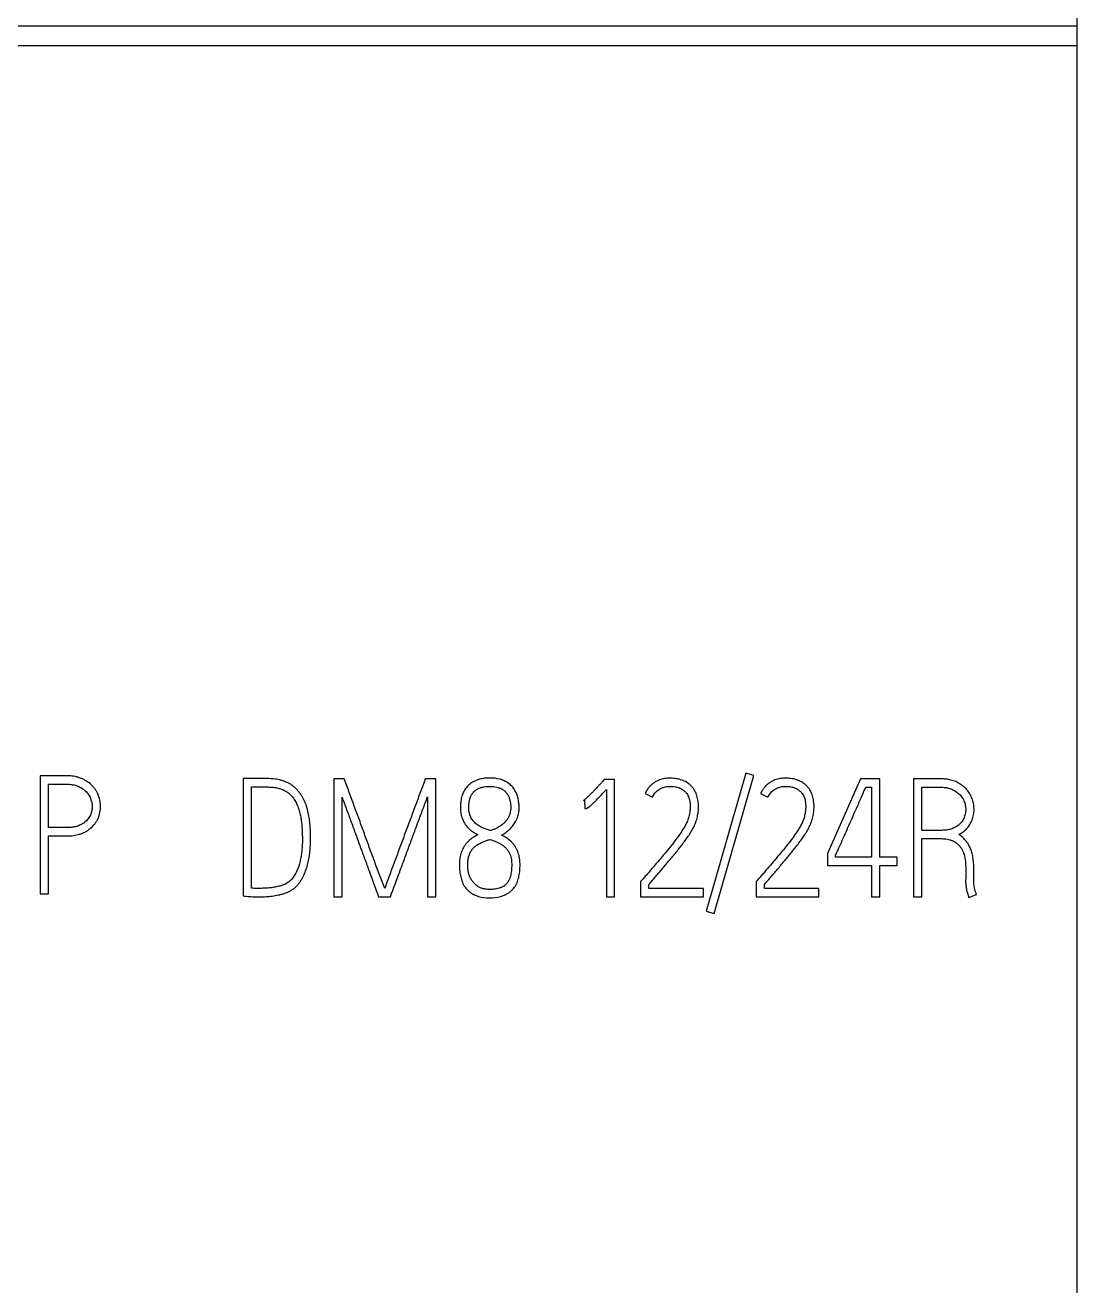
# Model space of a CAD drawing. Extents: x 0 to 420, y 0 to 297.
# Drawn here: x 128.46 to 146.31, y 190.74 to 212.14 of the extents above; entities that cross this region are included whole.
import ezdxf

# ---------------------------------------------------------------- set-up
doc = ezdxf.new("R2010")
doc.units = 0
doc.header["$LTSCALE"] = 23.1
doc.layers.add('10000_FRONT', color=7, linetype='CONTINUOUS')
doc.layers.add('10500_FRONT_LABELING', color=7, linetype='CONTINUOUS')

msp = doc.modelspace()

# ---------------------------------------------------------------- linework, layer by layer
at = {"layer": '10000_FRONT', "color": 7, "linetype": 'CONTINUOUS'}
for p, q in [((146.308, 234.648), (146.308, 144.648)), ((110.808, 212.128), (146.308, 212.128)), ((110.808, 211.795), (146.308, 211.795))]:
    msp.add_line(p, q, dxfattribs=at)
at = {"layer": '10500_FRONT_LABELING', "color": 7, "linetype": 'CONTINUOUS'}
for p, q in [((128.711, 199.398), (128.711, 197.398)), ((129.171, 199.398), (128.711, 199.398)), ((140.689, 199.445), (140.015, 197.101)), ((140.151, 197.062), (140.825, 199.406)), ((140.825, 199.406), (140.689, 199.445)), ((128.852, 198.521), (128.852, 199.256)), ((128.852, 199.256), (129.171, 199.256)), ((132.464, 199.356), (132.159, 199.354)), ((132.159, 199.354), (132.159, 197.362)), ((132.3, 197.492), (132.3, 199.212)), ((132.3, 199.212), (132.52, 199.212)), ((133.696, 199.348), (133.696, 197.348)), ((133.873, 199.348), (133.696, 199.348)), ((135.429, 199.348), (135.249, 199.348)), ((135.429, 197.348), (135.429, 199.348)), ((138.287, 199.337), (138.267, 199.315)), ((138.461, 199.337), (138.287, 199.337)), ((138.461, 197.345), (138.461, 199.337)), ((142.636, 199.348), (142.076, 198.083)), ((142.966, 199.348), (142.636, 199.348)), ((142.728, 199.209), (142.825, 199.209)), ((142.825, 199.209), (142.825, 198.016)), ((142.966, 198.016), (142.966, 199.348)), ((143.538, 199.348), (143.538, 197.348)), ((143.998, 199.348), (143.538, 199.348)), ((143.679, 198.474), (143.679, 199.206)), ((143.679, 199.206), (143.998, 199.206)), ((133.837, 197.348), (133.837, 199.037)), ((135.288, 199.043), (135.288, 197.348)), ((137.934, 198.979), (137.951, 198.985)), ((137.951, 198.985), (137.959, 198.843)), ((138.323, 199.165), (138.323, 197.345)), ((138.98, 199.101), (139.105, 199.037)), ((140.941, 199.101), (141.066, 199.037)), ((129.171, 198.521), (128.852, 198.521)), ((128.852, 197.398), (128.852, 198.38)), ((128.852, 198.38), (129.171, 198.38)), ((144.02, 198.474), (143.679, 198.474)), ((143.679, 197.348), (143.679, 198.333)), ((143.679, 198.333), (144.015, 198.333)), ((142.076, 198.083), (142.076, 197.878)), ((142.214, 198.016), (142.214, 198.053)), ((142.825, 198.016), (142.214, 198.016)), ((143.26, 198.016), (142.966, 198.016)), ((143.26, 197.878), (143.26, 198.016)), ((142.076, 197.878), (142.825, 197.878)), ((142.825, 197.878), (142.825, 197.348)), ((142.966, 197.348), (142.966, 197.878)), ((142.966, 197.878), (143.26, 197.878)), ((144.422, 197.833), (144.422, 197.659)), ((144.561, 197.75), (144.561, 197.806)), ((138.922, 197.623), (138.905, 197.603)), ((138.905, 197.603), (138.905, 197.348)), ((139.044, 197.487), (139.044, 197.553)), ((139.97, 197.487), (139.044, 197.487)), ((139.97, 197.348), (139.97, 197.487)), ((140.883, 197.623), (140.866, 197.603)), ((140.866, 197.603), (140.866, 197.348)), ((141.005, 197.487), (141.005, 197.553)), ((141.931, 197.487), (141.005, 197.487)), ((141.931, 197.348), (141.931, 197.487)), ((144.422, 197.659), (144.42, 197.634)), ((128.711, 197.398), (128.852, 197.398)), ((133.696, 197.348), (133.837, 197.348)), ((134.456, 197.348), (134.658, 197.348)), ((135.288, 197.348), (135.429, 197.348)), ((138.323, 197.345), (138.461, 197.345)), ((138.905, 197.348), (139.97, 197.348)), ((140.866, 197.348), (141.931, 197.348)), ((142.825, 197.348), (142.966, 197.348)), ((143.538, 197.348), (143.679, 197.348)), ((144.475, 197.334), (144.606, 197.384)), ((140.015, 197.101), (140.151, 197.062))]:
    msp.add_line(p, q, dxfattribs=at)
for points, knots in [([(129.171, 198.38), (129.207, 198.38), (129.242, 198.382), (129.312, 198.391), (129.347, 198.398), (129.398, 198.414), (129.415, 198.42), (129.448, 198.434), (129.464, 198.441), (129.495, 198.458), (129.51, 198.467), (129.539, 198.487), (129.553, 198.498), (129.594, 198.532), (129.619, 198.558), (129.651, 198.6), (129.661, 198.614), (129.68, 198.645), (129.688, 198.661), (129.71, 198.71), (129.72, 198.743), (129.734, 198.814), (129.737, 198.849), (129.737, 198.902), (129.735, 198.92), (129.731, 198.955), (129.728, 198.973), (129.716, 199.025), (129.705, 199.058), (129.687, 199.099), (129.683, 199.107), (129.675, 199.123), (129.671, 199.131), (129.657, 199.154), (129.647, 199.168), (129.626, 199.197), (129.615, 199.21), (129.591, 199.237), (129.578, 199.249), (129.538, 199.284), (129.509, 199.304), (129.463, 199.331), (129.447, 199.339), (129.414, 199.353), (129.398, 199.36), (129.364, 199.372), (129.347, 199.376), (129.313, 199.385), (129.295, 199.388), (129.242, 199.396), (129.207, 199.398), (129.171, 199.398)], [0, 0, 0, 0, 0.0625, 0.0625, 0.125, 0.125, 0.15625, 0.15625, 0.1875, 0.1875, 0.21875, 0.21875, 0.25, 0.25, 0.3125, 0.3125, 0.34375, 0.34375, 0.375, 0.375, 0.4375, 0.4375, 0.5, 0.5, 0.53125, 0.53125, 0.5625, 0.5625, 0.625, 0.625, 0.640625, 0.640625, 0.65625, 0.65625, 0.6875, 0.6875, 0.71875, 0.71875, 0.75, 0.75, 0.8125, 0.8125, 0.84375, 0.84375, 0.875, 0.875, 0.90625, 0.90625, 0.9375, 0.9375, 1, 1, 1, 1]), ([(129.171, 199.256), (129.197, 199.256), (129.224, 199.255), (129.275, 199.248), (129.301, 199.242), (129.351, 199.226), (129.375, 199.215), (129.409, 199.197), (129.421, 199.19), (129.442, 199.175), (129.453, 199.167), (129.483, 199.142), (129.502, 199.124), (129.526, 199.093), (129.533, 199.082), (129.547, 199.06), (129.554, 199.048), (129.571, 199.013), (129.579, 198.988), (129.588, 198.95), (129.591, 198.937), (129.594, 198.911), (129.595, 198.898), (129.596, 198.872), (129.595, 198.859), (129.593, 198.833), (129.591, 198.819), (129.583, 198.781), (129.575, 198.756), (129.559, 198.72), (129.553, 198.708), (129.539, 198.686), (129.532, 198.675), (129.515, 198.655), (129.506, 198.645), (129.488, 198.627), (129.478, 198.618), (129.446, 198.594), (129.424, 198.581), (129.389, 198.563), (129.376, 198.558), (129.352, 198.548), (129.34, 198.544), (129.315, 198.537), (129.302, 198.534), (129.276, 198.529), (129.263, 198.527), (129.224, 198.523), (129.197, 198.521), (129.171, 198.521)], [0, 0, 0, 0, 0.0625, 0.0625, 0.125, 0.125, 0.1875, 0.1875, 0.21875, 0.21875, 0.25, 0.25, 0.3125, 0.3125, 0.34375, 0.34375, 0.375, 0.375, 0.4375, 0.4375, 0.46875, 0.46875, 0.5, 0.5, 0.53125, 0.53125, 0.5625, 0.5625, 0.625, 0.625, 0.65625, 0.65625, 0.6875, 0.6875, 0.71875, 0.71875, 0.75, 0.75, 0.8125, 0.8125, 0.84375, 0.84375, 0.875, 0.875, 0.90625, 0.90625, 0.9375, 0.9375, 1, 1, 1, 1]), ([(132.159, 197.362), (132.176, 197.36), (132.194, 197.358), (132.228, 197.355), (132.246, 197.353), (132.28, 197.35), (132.297, 197.349), (132.332, 197.347), (132.349, 197.346), (132.401, 197.345), (132.436, 197.345), (132.487, 197.346), (132.504, 197.347), (132.539, 197.349), (132.556, 197.35), (132.607, 197.354), (132.642, 197.358), (132.71, 197.368), (132.744, 197.375), (132.795, 197.386), (132.812, 197.39), (132.846, 197.4), (132.863, 197.405), (132.896, 197.418), (132.912, 197.424), (132.944, 197.439), (132.959, 197.447), (132.99, 197.465), (133.005, 197.475), (133.032, 197.497), (133.045, 197.508), (133.07, 197.533), (133.081, 197.546), (133.103, 197.573), (133.114, 197.587), (133.134, 197.616), (133.143, 197.631), (133.16, 197.661), (133.169, 197.676), (133.192, 197.723), (133.206, 197.755), (133.229, 197.821), (133.24, 197.854), (133.258, 197.922), (133.266, 197.956), (133.279, 198.024), (133.284, 198.058), (133.292, 198.127), (133.295, 198.161), (133.3, 198.23), (133.301, 198.265), (133.302, 198.335), (133.301, 198.37), (133.3, 198.44), (133.299, 198.475), (133.295, 198.544), (133.292, 198.579), (133.284, 198.648), (133.28, 198.682), (133.27, 198.734), (133.267, 198.751), (133.259, 198.785), (133.255, 198.802), (133.247, 198.836), (133.242, 198.853), (133.232, 198.886), (133.226, 198.903), (133.214, 198.936), (133.207, 198.952), (133.193, 198.984), (133.186, 199), (133.169, 199.031), (133.161, 199.046), (133.142, 199.076), (133.132, 199.091), (133.111, 199.119), (133.1, 199.132), (133.077, 199.159), (133.065, 199.171), (133.04, 199.196), (133.027, 199.207), (133.007, 199.224), (133, 199.229), (132.986, 199.24), (132.978, 199.245), (132.941, 199.269), (132.91, 199.285), (132.861, 199.304), (132.845, 199.31), (132.811, 199.321), (132.794, 199.326), (132.76, 199.334), (132.743, 199.337), (132.708, 199.343), (132.691, 199.345), (132.639, 199.35), (132.604, 199.352), (132.552, 199.355), (132.534, 199.355), (132.499, 199.356), (132.482, 199.356), (132.464, 199.356)], [0, 0, 0, 0, 0.015625, 0.015625, 0.03125, 0.03125, 0.046875, 0.046875, 0.0625, 0.0625, 0.09375, 0.09375, 0.109375, 0.109375, 0.125, 0.125, 0.15625, 0.15625, 0.1875, 0.1875, 0.203125, 0.203125, 0.21875, 0.21875, 0.234375, 0.234375, 0.25, 0.25, 0.265625, 0.265625, 0.28125, 0.28125, 0.296875, 0.296875, 0.3125, 0.3125, 0.328125, 0.328125, 0.34375, 0.34375, 0.375, 0.375, 0.40625, 0.40625, 0.4375, 0.4375, 0.46875, 0.46875, 0.5, 0.5, 0.53125, 0.53125, 0.5625, 0.5625, 0.59375, 0.59375, 0.625, 0.625, 0.65625, 0.65625, 0.671875, 0.671875, 0.6875, 0.6875, 0.703125, 0.703125, 0.71875, 0.71875, 0.734375, 0.734375, 0.75, 0.75, 0.765625, 0.765625, 0.78125, 0.78125, 0.796875, 0.796875, 0.8125, 0.8125, 0.828125, 0.828125, 0.835938, 0.835938, 0.84375, 0.84375, 0.875, 0.875, 0.890625, 0.890625, 0.90625, 0.90625, 0.921875, 0.921875, 0.9375, 0.9375, 0.96875, 0.96875, 0.984375, 0.984375, 1, 1, 1, 1]), ([(132.52, 199.212), (132.548, 199.212), (132.576, 199.211), (132.633, 199.208), (132.661, 199.206), (132.703, 199.201), (132.717, 199.199), (132.744, 199.193), (132.758, 199.19), (132.786, 199.182), (132.799, 199.177), (132.826, 199.167), (132.839, 199.162), (132.865, 199.149), (132.877, 199.143), (132.902, 199.128), (132.914, 199.12), (132.947, 199.094), (132.968, 199.074), (132.995, 199.041), (133.004, 199.03), (133.02, 199.006), (133.028, 198.994), (133.05, 198.958), (133.063, 198.933), (133.086, 198.881), (133.095, 198.854), (133.108, 198.814), (133.112, 198.8), (133.12, 198.773), (133.123, 198.759), (133.133, 198.718), (133.138, 198.69), (133.146, 198.634), (133.149, 198.606), (133.154, 198.55), (133.156, 198.522), (133.159, 198.466), (133.16, 198.438), (133.162, 198.382), (133.163, 198.354), (133.163, 198.297), (133.163, 198.269), (133.161, 198.213), (133.159, 198.185), (133.154, 198.129), (133.147, 198.073), (133.138, 198.018), (133.126, 197.963), (133.12, 197.935), (133.097, 197.853), (133.078, 197.8), (133.039, 197.725), (133.024, 197.7), (132.991, 197.655), (132.973, 197.634), (132.947, 197.61), (132.941, 197.605), (132.93, 197.596), (132.913, 197.583), (132.895, 197.572), (132.87, 197.559), (132.857, 197.554), (132.831, 197.544), (132.817, 197.539), (132.79, 197.531), (132.777, 197.527), (132.749, 197.521), (132.735, 197.518), (132.694, 197.509), (132.667, 197.505), (132.611, 197.497), (132.583, 197.495), (132.541, 197.492), (132.527, 197.492), (132.498, 197.49), (132.484, 197.49), (132.442, 197.489), (132.413, 197.489), (132.371, 197.489), (132.357, 197.489), (132.329, 197.49), (132.315, 197.491), (132.3, 197.492)], [0, 0, 0, 0, 0.03125, 0.03125, 0.0625, 0.0625, 0.078125, 0.078125, 0.09375, 0.09375, 0.109375, 0.109375, 0.125, 0.125, 0.140625, 0.140625, 0.15625, 0.15625, 0.1875, 0.1875, 0.203125, 0.203125, 0.21875, 0.21875, 0.25, 0.25, 0.28125, 0.28125, 0.296875, 0.296875, 0.3125, 0.3125, 0.34375, 0.34375, 0.375, 0.375, 0.40625, 0.40625, 0.4375, 0.4375, 0.46875, 0.46875, 0.5, 0.5, 0.53125, 0.53125, 0.5625, 0.59375, 0.59375, 0.625, 0.625, 0.6875, 0.6875, 0.71875, 0.71875, 0.75, 0.75, 0.757812, 0.757812, 0.765625, 0.78125, 0.78125, 0.796875, 0.796875, 0.8125, 0.8125, 0.828125, 0.828125, 0.84375, 0.84375, 0.875, 0.875, 0.90625, 0.90625, 0.921875, 0.921875, 0.9375, 0.9375, 0.96875, 0.96875, 0.984375, 0.984375, 1, 1, 1, 1]), ([(134.561, 197.489), (134.553, 197.508), (134.545, 197.528), (134.53, 197.566), (134.523, 197.585), (134.501, 197.643), (134.487, 197.682), (134.443, 197.798), (134.414, 197.875), (134.357, 198.03), (134.328, 198.108), (134.285, 198.224), (134.271, 198.263), (134.243, 198.34), (134.229, 198.379), (134.202, 198.457), (134.188, 198.496), (134.159, 198.573), (134.145, 198.612), (134.116, 198.689), (134.101, 198.728), (134.073, 198.805), (134.001, 198.999), (133.931, 199.193), (133.873, 199.348)], [0, 0, 0, 0, 0.03125, 0.03125, 0.0625, 0.0625, 0.125, 0.125, 0.25, 0.25, 0.375, 0.375, 0.4375, 0.4375, 0.5, 0.5, 0.5625, 0.5625, 0.625, 0.625, 0.6875, 0.6875, 0.75, 1, 1, 1, 1]), ([(135.249, 199.348), (135.192, 199.193), (135.135, 199.038), (135.049, 198.806), (135.02, 198.728), (134.962, 198.574), (134.933, 198.497), (134.89, 198.38), (134.875, 198.342), (134.847, 198.264), (134.832, 198.226), (134.789, 198.109), (134.761, 198.032), (134.718, 197.916), (134.703, 197.877), (134.674, 197.8), (134.66, 197.761), (134.631, 197.684), (134.617, 197.645), (134.596, 197.587), (134.589, 197.567), (134.575, 197.528), (134.568, 197.509), (134.561, 197.489)], [0, 0, 0, 0, 0.25, 0.25, 0.375, 0.375, 0.5, 0.5, 0.5625, 0.5625, 0.625, 0.625, 0.75, 0.75, 0.8125, 0.8125, 0.875, 0.875, 0.9375, 0.9375, 0.96875, 0.96875, 1, 1, 1, 1]), ([(136.545, 198.394), (136.57, 198.407), (136.595, 198.423), (136.641, 198.456), (136.663, 198.475), (136.695, 198.505), (136.705, 198.515), (136.724, 198.537), (136.733, 198.548), (136.759, 198.583), (136.774, 198.607), (136.794, 198.645), (136.801, 198.659), (136.812, 198.686), (136.822, 198.713), (136.829, 198.74), (136.834, 198.768), (136.837, 198.783), (136.84, 198.811), (136.841, 198.826), (136.842, 198.855), (136.842, 198.869), (136.84, 198.912), (136.838, 198.941), (136.829, 198.998), (136.823, 199.026), (136.81, 199.068), (136.806, 199.081), (136.795, 199.108), (136.783, 199.134), (136.768, 199.159), (136.752, 199.183), (136.743, 199.195), (136.715, 199.228), (136.694, 199.248), (136.659, 199.274), (136.647, 199.282), (136.622, 199.297), (136.609, 199.304), (136.583, 199.316), (136.57, 199.322), (136.542, 199.332), (136.528, 199.337), (136.458, 199.356), (136.401, 199.362), (136.329, 199.362), (136.314, 199.361), (136.285, 199.36), (136.271, 199.359), (136.228, 199.354), (136.2, 199.348), (136.158, 199.337), (136.145, 199.332), (136.117, 199.322), (136.104, 199.317), (136.064, 199.298), (136.04, 199.283), (136.005, 199.258), (135.993, 199.248), (135.972, 199.228), (135.962, 199.218), (135.934, 199.185), (135.917, 199.161), (135.89, 199.11), (135.879, 199.083), (135.867, 199.041), (135.863, 199.027), (135.857, 198.999), (135.855, 198.984), (135.849, 198.941), (135.846, 198.913), (135.845, 198.87), (135.845, 198.855), (135.846, 198.826), (135.847, 198.812), (135.85, 198.783), (135.852, 198.769), (135.857, 198.74), (135.86, 198.726), (135.872, 198.684), (135.883, 198.657), (135.902, 198.618), (135.909, 198.605), (135.924, 198.581), (135.932, 198.569), (135.95, 198.546), (135.959, 198.535), (135.979, 198.514), (135.989, 198.504), (136.021, 198.474), (136.044, 198.457), (136.092, 198.425), (136.117, 198.41), (136.142, 198.396)], [0, 0, 0, 0, 0.03125, 0.03125, 0.0625, 0.0625, 0.078125, 0.078125, 0.09375, 0.09375, 0.125, 0.125, 0.140625, 0.140625, 0.15625, 0.171875, 0.171875, 0.1875, 0.1875, 0.203125, 0.203125, 0.21875, 0.21875, 0.25, 0.25, 0.28125, 0.28125, 0.296875, 0.296875, 0.3125, 0.328125, 0.328125, 0.34375, 0.34375, 0.375, 0.375, 0.390625, 0.390625, 0.40625, 0.40625, 0.421875, 0.421875, 0.4375, 0.4375, 0.5, 0.5, 0.515625, 0.515625, 0.53125, 0.53125, 0.5625, 0.5625, 0.578125, 0.578125, 0.59375, 0.59375, 0.625, 0.625, 0.640625, 0.640625, 0.65625, 0.65625, 0.6875, 0.6875, 0.71875, 0.71875, 0.734375, 0.734375, 0.75, 0.75, 0.78125, 0.78125, 0.796875, 0.796875, 0.8125, 0.8125, 0.828125, 0.828125, 0.84375, 0.84375, 0.875, 0.875, 0.890625, 0.890625, 0.90625, 0.90625, 0.921875, 0.921875, 0.9375, 0.9375, 0.96875, 0.96875, 1, 1, 1, 1]), ([(135.987, 198.854), (135.988, 198.89), (135.99, 198.926), (135.997, 198.971), (135.998, 198.98), (136.002, 198.997), (136.005, 199.006), (136.012, 199.032), (136.019, 199.049), (136.031, 199.073), (136.036, 199.081), (136.046, 199.097), (136.051, 199.104), (136.068, 199.125), (136.081, 199.138), (136.102, 199.154), (136.11, 199.16), (136.125, 199.169), (136.133, 199.174), (136.157, 199.186), (136.174, 199.193), (136.2, 199.201), (136.208, 199.204), (136.226, 199.208), (136.252, 199.214), (136.279, 199.217), (136.315, 199.22), (136.333, 199.221), (136.369, 199.22), (136.387, 199.219), (136.441, 199.213), (136.476, 199.206), (136.518, 199.189), (136.527, 199.186), (136.543, 199.178), (136.559, 199.169), (136.574, 199.16), (136.589, 199.149), (136.596, 199.143), (136.616, 199.125), (136.628, 199.111), (136.644, 199.089), (136.649, 199.081), (136.658, 199.066), (136.662, 199.057), (136.673, 199.032), (136.678, 199.015), (136.685, 198.989), (136.687, 198.98), (136.691, 198.963), (136.693, 198.954), (136.697, 198.927), (136.698, 198.909), (136.7, 198.873), (136.7, 198.855), (136.698, 198.819), (136.696, 198.801), (136.691, 198.774), (136.689, 198.766), (136.684, 198.748), (136.681, 198.74), (136.671, 198.715), (136.663, 198.698), (136.649, 198.675), (136.644, 198.667), (136.634, 198.652), (136.628, 198.645), (136.611, 198.624), (136.599, 198.611), (136.58, 198.592), (136.573, 198.586), (136.559, 198.574), (136.552, 198.568), (136.516, 198.541), (136.485, 198.522), (136.436, 198.499), (136.419, 198.492), (136.385, 198.479), (136.368, 198.473), (136.35, 198.469)], [0, 0, 0, 0, 0.0625, 0.0625, 0.078125, 0.078125, 0.09375, 0.09375, 0.125, 0.125, 0.140625, 0.140625, 0.15625, 0.15625, 0.1875, 0.1875, 0.203125, 0.203125, 0.21875, 0.21875, 0.25, 0.25, 0.265625, 0.265625, 0.28125, 0.3125, 0.3125, 0.34375, 0.34375, 0.375, 0.375, 0.4375, 0.4375, 0.453125, 0.453125, 0.46875, 0.484375, 0.484375, 0.5, 0.5, 0.53125, 0.53125, 0.546875, 0.546875, 0.5625, 0.5625, 0.59375, 0.59375, 0.609375, 0.609375, 0.625, 0.625, 0.65625, 0.65625, 0.6875, 0.6875, 0.71875, 0.71875, 0.734375, 0.734375, 0.75, 0.75, 0.78125, 0.78125, 0.796875, 0.796875, 0.8125, 0.8125, 0.84375, 0.84375, 0.859375, 0.859375, 0.875, 0.875, 0.9375, 0.9375, 0.96875, 0.96875, 1, 1, 1, 1]), ([(138.267, 199.315), (138.254, 199.3), (138.241, 199.285), (138.214, 199.256), (138.201, 199.242), (138.161, 199.198), (138.134, 199.169), (138.093, 199.126), (138.079, 199.112), (138.052, 199.084), (138.038, 199.07), (138.01, 199.042), (137.995, 199.029), (137.973, 199.01), (137.966, 199.003), (137.95, 198.991), (137.943, 198.984), (137.934, 198.979)], [0, 0, 0, 0, 0.125, 0.125, 0.25, 0.25, 0.5, 0.5, 0.625, 0.625, 0.75, 0.75, 0.875, 0.875, 0.9375, 0.9375, 1, 1, 1, 1]), ([(139.105, 199.037), (139.116, 199.061), (139.129, 199.083), (139.154, 199.112), (139.162, 199.122), (139.181, 199.14), (139.2, 199.157), (139.222, 199.171), (139.244, 199.184), (139.256, 199.19), (139.291, 199.205), (139.316, 199.212), (139.354, 199.217), (139.367, 199.219), (139.393, 199.22), (139.406, 199.221), (139.444, 199.22), (139.469, 199.218), (139.507, 199.211), (139.52, 199.208), (139.545, 199.201), (139.557, 199.196), (139.581, 199.187), (139.592, 199.181), (139.609, 199.171), (139.615, 199.168), (139.625, 199.16), (139.631, 199.157), (139.646, 199.145), (139.655, 199.136), (139.668, 199.122), (139.672, 199.117), (139.68, 199.107), (139.684, 199.102), (139.695, 199.086), (139.702, 199.075), (139.713, 199.052), (139.718, 199.04), (139.731, 199.003), (139.737, 198.978), (139.742, 198.94), (139.744, 198.927), (139.745, 198.901), (139.746, 198.888), (139.746, 198.85), (139.744, 198.824), (139.738, 198.774), (139.733, 198.749), (139.724, 198.711), (139.721, 198.699), (139.713, 198.674), (139.709, 198.662), (139.696, 198.626), (139.686, 198.602), (139.663, 198.557), (139.65, 198.535), (139.623, 198.492), (139.61, 198.471), (139.581, 198.428), (139.567, 198.407), (139.538, 198.365), (139.523, 198.345), (139.478, 198.283), (139.447, 198.243), (139.383, 198.164), (139.351, 198.125), (139.286, 198.047), (139.253, 198.008), (139.187, 197.93), (139.154, 197.892), (139.088, 197.815), (139.055, 197.776), (139.005, 197.719), (138.988, 197.699), (138.955, 197.661), (138.938, 197.642), (138.922, 197.623)], [0, 0, 0, 0, 0.03125, 0.03125, 0.046875, 0.046875, 0.0625, 0.078125, 0.078125, 0.09375, 0.09375, 0.125, 0.125, 0.140625, 0.140625, 0.15625, 0.15625, 0.1875, 0.1875, 0.203125, 0.203125, 0.21875, 0.21875, 0.234375, 0.234375, 0.242188, 0.242188, 0.25, 0.25, 0.265625, 0.265625, 0.273438, 0.273438, 0.28125, 0.28125, 0.296875, 0.296875, 0.3125, 0.3125, 0.34375, 0.34375, 0.359375, 0.359375, 0.375, 0.375, 0.40625, 0.40625, 0.4375, 0.4375, 0.453125, 0.453125, 0.46875, 0.46875, 0.5, 0.5, 0.53125, 0.53125, 0.5625, 0.5625, 0.59375, 0.59375, 0.625, 0.625, 0.6875, 0.6875, 0.75, 0.75, 0.8125, 0.8125, 0.875, 0.875, 0.9375, 0.9375, 0.96875, 0.96875, 1, 1, 1, 1]), ([(139.044, 197.553), (139.083, 197.599), (139.122, 197.645), (139.199, 197.737), (139.239, 197.783), (139.317, 197.875), (139.356, 197.92), (139.433, 198.013), (139.471, 198.059), (139.547, 198.152), (139.585, 198.199), (139.639, 198.271), (139.657, 198.296), (139.692, 198.345), (139.71, 198.369), (139.743, 198.42), (139.759, 198.445), (139.79, 198.498), (139.804, 198.524), (139.823, 198.565), (139.829, 198.579), (139.84, 198.607), (139.845, 198.621), (139.859, 198.664), (139.867, 198.694), (139.878, 198.753), (139.882, 198.783), (139.887, 198.843), (139.888, 198.873), (139.886, 198.918), (139.885, 198.933), (139.882, 198.964), (139.879, 198.979), (139.871, 199.024), (139.864, 199.053), (139.849, 199.096), (139.842, 199.11), (139.829, 199.137), (139.822, 199.151), (139.805, 199.176), (139.797, 199.188), (139.777, 199.211), (139.767, 199.223), (139.746, 199.244), (139.734, 199.255), (139.71, 199.273), (139.698, 199.282), (139.672, 199.297), (139.659, 199.304), (139.638, 199.313), (139.631, 199.316), (139.617, 199.322), (139.61, 199.324), (139.574, 199.337), (139.545, 199.345), (139.5, 199.353), (139.485, 199.355), (139.455, 199.358), (139.44, 199.358), (139.394, 199.36), (139.364, 199.358), (139.319, 199.353), (139.304, 199.351), (139.274, 199.345), (139.259, 199.341), (139.216, 199.327), (139.188, 199.315), (139.149, 199.293), (139.136, 199.284), (139.111, 199.266), (139.087, 199.247), (139.066, 199.226), (139.045, 199.204), (139.036, 199.192), (139.008, 199.155), (138.993, 199.129), (138.98, 199.101)], [0, 0, 0, 0, 0.0625, 0.0625, 0.125, 0.125, 0.1875, 0.1875, 0.25, 0.25, 0.3125, 0.3125, 0.34375, 0.34375, 0.375, 0.375, 0.40625, 0.40625, 0.4375, 0.4375, 0.453125, 0.453125, 0.46875, 0.46875, 0.5, 0.5, 0.53125, 0.53125, 0.5625, 0.5625, 0.578125, 0.578125, 0.59375, 0.59375, 0.625, 0.625, 0.640625, 0.640625, 0.65625, 0.65625, 0.671875, 0.671875, 0.6875, 0.6875, 0.703125, 0.703125, 0.71875, 0.71875, 0.734375, 0.734375, 0.742188, 0.742188, 0.75, 0.75, 0.78125, 0.78125, 0.796875, 0.796875, 0.8125, 0.8125, 0.84375, 0.84375, 0.859375, 0.859375, 0.875, 0.875, 0.90625, 0.90625, 0.921875, 0.921875, 0.9375, 0.953125, 0.953125, 0.96875, 0.96875, 1, 1, 1, 1]), ([(141.066, 199.037), (141.077, 199.061), (141.091, 199.083), (141.115, 199.112), (141.124, 199.122), (141.142, 199.14), (141.162, 199.157), (141.183, 199.171), (141.205, 199.184), (141.217, 199.19), (141.252, 199.205), (141.277, 199.212), (141.315, 199.217), (141.328, 199.219), (141.354, 199.22), (141.367, 199.221), (141.405, 199.22), (141.431, 199.218), (141.469, 199.211), (141.481, 199.208), (141.506, 199.201), (141.518, 199.196), (141.542, 199.187), (141.554, 199.181), (141.57, 199.171), (141.576, 199.168), (141.587, 199.16), (141.592, 199.157), (141.607, 199.145), (141.616, 199.136), (141.629, 199.122), (141.633, 199.117), (141.642, 199.107), (141.645, 199.102), (141.656, 199.086), (141.663, 199.075), (141.674, 199.052), (141.68, 199.04), (141.693, 199.003), (141.698, 198.978), (141.703, 198.94), (141.705, 198.927), (141.706, 198.901), (141.707, 198.888), (141.707, 198.85), (141.705, 198.824), (141.699, 198.774), (141.694, 198.749), (141.685, 198.711), (141.682, 198.699), (141.675, 198.674), (141.671, 198.662), (141.657, 198.626), (141.647, 198.602), (141.624, 198.557), (141.611, 198.535), (141.585, 198.492), (141.571, 198.471), (141.543, 198.428), (141.528, 198.407), (141.499, 198.365), (141.484, 198.345), (141.439, 198.283), (141.408, 198.243), (141.344, 198.164), (141.312, 198.125), (141.247, 198.047), (141.214, 198.008), (141.148, 197.93), (141.115, 197.892), (141.049, 197.815), (141.016, 197.776), (140.966, 197.719), (140.949, 197.699), (140.916, 197.661), (140.899, 197.642), (140.883, 197.623)], [0, 0, 0, 0, 0.03125, 0.03125, 0.046875, 0.046875, 0.0625, 0.078125, 0.078125, 0.09375, 0.09375, 0.125, 0.125, 0.140625, 0.140625, 0.15625, 0.15625, 0.1875, 0.1875, 0.203125, 0.203125, 0.21875, 0.21875, 0.234375, 0.234375, 0.242188, 0.242188, 0.25, 0.25, 0.265625, 0.265625, 0.273438, 0.273438, 0.28125, 0.28125, 0.296875, 0.296875, 0.3125, 0.3125, 0.34375, 0.34375, 0.359375, 0.359375, 0.375, 0.375, 0.40625, 0.40625, 0.4375, 0.4375, 0.453125, 0.453125, 0.46875, 0.46875, 0.5, 0.5, 0.53125, 0.53125, 0.5625, 0.5625, 0.59375, 0.59375, 0.625, 0.625, 0.6875, 0.6875, 0.75, 0.75, 0.8125, 0.8125, 0.875, 0.875, 0.9375, 0.9375, 0.96875, 0.96875, 1, 1, 1, 1]), ([(141.005, 197.553), (141.044, 197.599), (141.083, 197.645), (141.161, 197.737), (141.2, 197.783), (141.278, 197.875), (141.317, 197.92), (141.394, 198.013), (141.433, 198.059), (141.508, 198.152), (141.546, 198.199), (141.601, 198.271), (141.618, 198.296), (141.654, 198.345), (141.671, 198.369), (141.704, 198.42), (141.72, 198.445), (141.751, 198.498), (141.765, 198.524), (141.784, 198.565), (141.79, 198.579), (141.801, 198.607), (141.806, 198.621), (141.82, 198.664), (141.828, 198.694), (141.839, 198.753), (141.843, 198.783), (141.848, 198.843), (141.849, 198.873), (141.847, 198.918), (141.846, 198.933), (141.843, 198.964), (141.84, 198.979), (141.833, 199.024), (141.825, 199.053), (141.81, 199.096), (141.804, 199.11), (141.79, 199.137), (141.783, 199.151), (141.767, 199.176), (141.758, 199.188), (141.738, 199.211), (141.728, 199.223), (141.707, 199.244), (141.695, 199.255), (141.672, 199.273), (141.659, 199.282), (141.633, 199.297), (141.62, 199.304), (141.599, 199.313), (141.592, 199.316), (141.578, 199.322), (141.571, 199.324), (141.535, 199.337), (141.506, 199.345), (141.461, 199.353), (141.446, 199.355), (141.416, 199.358), (141.401, 199.358), (141.355, 199.36), (141.325, 199.358), (141.28, 199.353), (141.265, 199.351), (141.235, 199.345), (141.22, 199.341), (141.177, 199.327), (141.149, 199.315), (141.11, 199.293), (141.097, 199.284), (141.072, 199.266), (141.048, 199.247), (141.027, 199.226), (141.006, 199.204), (140.997, 199.192), (140.969, 199.155), (140.954, 199.129), (140.941, 199.101)], [0, 0, 0, 0, 0.0625, 0.0625, 0.125, 0.125, 0.1875, 0.1875, 0.25, 0.25, 0.3125, 0.3125, 0.34375, 0.34375, 0.375, 0.375, 0.40625, 0.40625, 0.4375, 0.4375, 0.453125, 0.453125, 0.46875, 0.46875, 0.5, 0.5, 0.53125, 0.53125, 0.5625, 0.5625, 0.578125, 0.578125, 0.59375, 0.59375, 0.625, 0.625, 0.640625, 0.640625, 0.65625, 0.65625, 0.671875, 0.671875, 0.6875, 0.6875, 0.703125, 0.703125, 0.71875, 0.71875, 0.734375, 0.734375, 0.742188, 0.742188, 0.75, 0.75, 0.78125, 0.78125, 0.796875, 0.796875, 0.8125, 0.8125, 0.84375, 0.84375, 0.859375, 0.859375, 0.875, 0.875, 0.90625, 0.90625, 0.921875, 0.921875, 0.9375, 0.953125, 0.953125, 0.96875, 0.96875, 1, 1, 1, 1]), ([(142.214, 198.053), (142.22, 198.064), (142.225, 198.076), (142.236, 198.101), (142.242, 198.113), (142.258, 198.149), (142.269, 198.173), (142.301, 198.245), (142.322, 198.293), (142.365, 198.389), (142.387, 198.438), (142.429, 198.534), (142.451, 198.582), (142.494, 198.678), (142.515, 198.727), (142.558, 198.823), (142.579, 198.871), (142.622, 198.968), (142.643, 199.016), (142.675, 199.088), (142.685, 199.113), (142.707, 199.161), (142.717, 199.185), (142.728, 199.209)], [0, 0, 0, 0, 0.03125, 0.03125, 0.0625, 0.0625, 0.125, 0.125, 0.25, 0.25, 0.375, 0.375, 0.5, 0.5, 0.625, 0.625, 0.75, 0.75, 0.875, 0.875, 0.9375, 0.9375, 1, 1, 1, 1]), ([(144.306, 198.402), (144.332, 198.415), (144.356, 198.431), (144.391, 198.456), (144.402, 198.466), (144.424, 198.485), (144.434, 198.495), (144.463, 198.527), (144.48, 198.551), (144.502, 198.588), (144.508, 198.601), (144.521, 198.627), (144.527, 198.64), (144.542, 198.681), (144.55, 198.708), (144.558, 198.751), (144.56, 198.765), (144.563, 198.794), (144.564, 198.809), (144.564, 198.852), (144.562, 198.88), (144.556, 198.923), (144.553, 198.937), (144.546, 198.965), (144.542, 198.979), (144.528, 199.02), (144.517, 199.047), (144.497, 199.085), (144.49, 199.098), (144.474, 199.122), (144.465, 199.134), (144.439, 199.168), (144.419, 199.189), (144.387, 199.218), (144.376, 199.227), (144.353, 199.244), (144.341, 199.252), (144.304, 199.275), (144.279, 199.289), (144.239, 199.306), (144.225, 199.311), (144.198, 199.32), (144.156, 199.333), (144.114, 199.34), (144.056, 199.346), (144.027, 199.348), (143.998, 199.348)], [0, 0, 0, 0, 0.0625, 0.0625, 0.09375, 0.09375, 0.125, 0.125, 0.1875, 0.1875, 0.21875, 0.21875, 0.25, 0.25, 0.3125, 0.3125, 0.34375, 0.34375, 0.375, 0.375, 0.4375, 0.4375, 0.46875, 0.46875, 0.5, 0.5, 0.5625, 0.5625, 0.59375, 0.59375, 0.625, 0.625, 0.6875, 0.6875, 0.71875, 0.71875, 0.75, 0.75, 0.8125, 0.8125, 0.84375, 0.84375, 0.875, 0.9375, 0.9375, 1, 1, 1, 1]), ([(143.998, 199.206), (144.024, 199.206), (144.05, 199.205), (144.1, 199.198), (144.126, 199.193), (144.175, 199.177), (144.199, 199.167), (144.244, 199.143), (144.265, 199.129), (144.296, 199.105), (144.306, 199.097), (144.324, 199.079), (144.342, 199.06), (144.357, 199.039), (144.371, 199.018), (144.378, 199.006), (144.395, 198.972), (144.404, 198.947), (144.414, 198.91), (144.416, 198.897), (144.42, 198.872), (144.422, 198.859), (144.423, 198.833), (144.423, 198.82), (144.421, 198.794), (144.42, 198.782), (144.413, 198.743), (144.407, 198.718), (144.393, 198.682), (144.387, 198.671), (144.375, 198.648), (144.368, 198.637), (144.346, 198.606), (144.328, 198.587), (144.289, 198.552), (144.267, 198.538), (144.233, 198.52), (144.222, 198.514), (144.198, 198.504), (144.186, 198.499), (144.149, 198.488), (144.124, 198.482), (144.072, 198.476), (144.046, 198.474), (144.02, 198.474)], [0, 0, 0, 0, 0.0625, 0.0625, 0.125, 0.125, 0.1875, 0.1875, 0.25, 0.25, 0.28125, 0.28125, 0.3125, 0.34375, 0.34375, 0.375, 0.375, 0.4375, 0.4375, 0.46875, 0.46875, 0.5, 0.5, 0.53125, 0.53125, 0.5625, 0.5625, 0.625, 0.625, 0.65625, 0.65625, 0.6875, 0.6875, 0.75, 0.75, 0.8125, 0.8125, 0.84375, 0.84375, 0.875, 0.875, 0.9375, 0.9375, 1, 1, 1, 1]), ([(133.837, 199.037), (133.862, 198.966), (133.888, 198.896), (133.94, 198.756), (133.966, 198.685), (134.018, 198.545), (134.044, 198.474), (134.095, 198.333), (134.121, 198.263), (134.159, 198.157), (134.173, 198.122), (134.199, 198.052), (134.211, 198.017), (134.25, 197.911), (134.275, 197.841), (134.352, 197.629), (134.404, 197.489), (134.456, 197.348)], [0, 0, 0, 0, 0.125, 0.125, 0.25, 0.25, 0.375, 0.375, 0.5, 0.5, 0.5625, 0.5625, 0.625, 0.625, 0.75, 0.75, 1, 1, 1, 1]), ([(134.658, 197.348), (134.711, 197.489), (134.763, 197.631), (134.841, 197.843), (134.867, 197.913), (134.907, 198.019), (134.92, 198.054), (134.946, 198.125), (134.959, 198.161), (134.998, 198.267), (135.024, 198.337), (135.076, 198.478), (135.103, 198.549), (135.155, 198.69), (135.182, 198.761), (135.235, 198.902), (135.262, 198.972), (135.288, 199.043)], [0, 0, 0, 0, 0.25, 0.25, 0.375, 0.375, 0.4375, 0.4375, 0.5, 0.5, 0.625, 0.625, 0.75, 0.75, 0.875, 0.875, 1, 1, 1, 1]), ([(137.959, 198.843), (137.964, 198.843), (137.97, 198.844), (137.98, 198.846), (137.985, 198.847), (137.994, 198.851), (137.999, 198.853), (138.008, 198.858), (138.012, 198.861), (138.025, 198.87), (138.033, 198.876), (138.049, 198.889), (138.057, 198.896), (138.08, 198.916), (138.095, 198.93), (138.124, 198.958), (138.139, 198.973), (138.182, 199.016), (138.21, 199.046), (138.267, 199.105), (138.295, 199.135), (138.323, 199.165)], [0, 0, 0, 0, 0.03125, 0.03125, 0.0625, 0.0625, 0.09375, 0.09375, 0.125, 0.125, 0.1875, 0.1875, 0.25, 0.25, 0.375, 0.375, 0.5, 0.5, 0.75, 0.75, 1, 1, 1, 1]), ([(136.35, 198.469), (136.305, 198.483), (136.259, 198.499), (136.195, 198.53), (136.174, 198.542), (136.134, 198.567), (136.115, 198.582), (136.088, 198.606), (136.079, 198.614), (136.063, 198.632), (136.049, 198.651), (136.036, 198.671), (136.024, 198.692), (136.019, 198.703), (136.005, 198.736), (135.999, 198.759), (135.992, 198.794), (135.99, 198.806), (135.988, 198.83), (135.987, 198.842), (135.987, 198.854)], [0, 0, 0, 0, 0.25, 0.25, 0.375, 0.375, 0.5, 0.5, 0.5625, 0.5625, 0.625, 0.6875, 0.6875, 0.75, 0.75, 0.875, 0.875, 0.9375, 0.9375, 1, 1, 1, 1]), ([(136.142, 198.396), (136.114, 198.384), (136.086, 198.368), (136.034, 198.335), (136.009, 198.317), (135.974, 198.285), (135.963, 198.273), (135.943, 198.249), (135.933, 198.237), (135.907, 198.199), (135.891, 198.172), (135.872, 198.129), (135.866, 198.114), (135.855, 198.084), (135.851, 198.07), (135.839, 198.024), (135.834, 197.993), (135.83, 197.946), (135.83, 197.93), (135.829, 197.899), (135.829, 197.884), (135.83, 197.837), (135.831, 197.806), (135.838, 197.744), (135.843, 197.713), (135.854, 197.668), (135.858, 197.652), (135.867, 197.622), (135.873, 197.607), (135.885, 197.578), (135.892, 197.564), (135.903, 197.543), (135.907, 197.537), (135.915, 197.523), (135.92, 197.517), (135.943, 197.484), (135.964, 197.461), (135.999, 197.431), (136.012, 197.421), (136.038, 197.403), (136.052, 197.395), (136.08, 197.381), (136.094, 197.374), (136.123, 197.363), (136.138, 197.358), (136.214, 197.335), (136.276, 197.329), (136.403, 197.328), (136.465, 197.334), (136.541, 197.355), (136.556, 197.36), (136.586, 197.371), (136.6, 197.378), (136.628, 197.392), (136.642, 197.399), (136.668, 197.416), (136.681, 197.426), (136.718, 197.456), (136.74, 197.479), (136.768, 197.517), (136.776, 197.53), (136.792, 197.557), (136.799, 197.571), (136.818, 197.614), (136.827, 197.644), (136.842, 197.706), (136.848, 197.737), (136.855, 197.799), (136.857, 197.83), (136.858, 197.877), (136.858, 197.893), (136.857, 197.924), (136.857, 197.94), (136.853, 197.987), (136.848, 198.018), (136.836, 198.063), (136.832, 198.078), (136.821, 198.108), (136.815, 198.122), (136.802, 198.151), (136.795, 198.165), (136.779, 198.192), (136.771, 198.205), (136.753, 198.23), (136.743, 198.243), (136.722, 198.266), (136.711, 198.278), (136.677, 198.31), (136.652, 198.329), (136.6, 198.364), (136.573, 198.38), (136.545, 198.394)], [0, 0, 0, 0, 0.03125, 0.03125, 0.0625, 0.0625, 0.078125, 0.078125, 0.09375, 0.09375, 0.125, 0.125, 0.140625, 0.140625, 0.15625, 0.15625, 0.1875, 0.1875, 0.203125, 0.203125, 0.21875, 0.21875, 0.25, 0.25, 0.28125, 0.28125, 0.296875, 0.296875, 0.3125, 0.3125, 0.328125, 0.328125, 0.335938, 0.335938, 0.34375, 0.34375, 0.375, 0.375, 0.390625, 0.390625, 0.40625, 0.40625, 0.421875, 0.421875, 0.4375, 0.4375, 0.5, 0.5, 0.5625, 0.5625, 0.578125, 0.578125, 0.59375, 0.59375, 0.609375, 0.609375, 0.625, 0.625, 0.65625, 0.65625, 0.671875, 0.671875, 0.6875, 0.6875, 0.71875, 0.71875, 0.75, 0.75, 0.78125, 0.78125, 0.796875, 0.796875, 0.8125, 0.8125, 0.84375, 0.84375, 0.859375, 0.859375, 0.875, 0.875, 0.890625, 0.890625, 0.90625, 0.90625, 0.921875, 0.921875, 0.9375, 0.9375, 0.96875, 0.96875, 1, 1, 1, 1]), ([(144.015, 198.333), (144.046, 198.333), (144.076, 198.33), (144.121, 198.323), (144.136, 198.319), (144.158, 198.313), (144.165, 198.311), (144.18, 198.305), (144.187, 198.303), (144.223, 198.287), (144.249, 198.272), (144.279, 198.248), (144.285, 198.243), (144.296, 198.232), (144.302, 198.227), (144.318, 198.21), (144.327, 198.198), (144.345, 198.173), (144.353, 198.16), (144.368, 198.133), (144.374, 198.119), (144.385, 198.091), (144.39, 198.076), (144.399, 198.047), (144.403, 198.032), (144.412, 197.986), (144.416, 197.956), (144.421, 197.895), (144.422, 197.864), (144.422, 197.833)], [0, 0, 0, 0, 0.125, 0.125, 0.1875, 0.1875, 0.21875, 0.21875, 0.25, 0.25, 0.375, 0.375, 0.40625, 0.40625, 0.4375, 0.4375, 0.5, 0.5, 0.5625, 0.5625, 0.625, 0.625, 0.6875, 0.6875, 0.75, 0.75, 0.875, 0.875, 1, 1, 1, 1]), ([(144.561, 197.806), (144.561, 197.862), (144.558, 197.919), (144.548, 198.004), (144.543, 198.032), (144.531, 198.087), (144.523, 198.114), (144.509, 198.154), (144.503, 198.167), (144.491, 198.193), (144.485, 198.205), (144.464, 198.242), (144.449, 198.266), (144.423, 198.299), (144.414, 198.31), (144.395, 198.331), (144.385, 198.342), (144.353, 198.371), (144.331, 198.388), (144.306, 198.402)], [0, 0, 0, 0, 0.25, 0.25, 0.375, 0.375, 0.5, 0.5, 0.5625, 0.5625, 0.625, 0.625, 0.75, 0.75, 0.8125, 0.8125, 0.875, 0.875, 1, 1, 1, 1]), ([(136.095, 197.562), (136.081, 197.576), (136.067, 197.591), (136.047, 197.615), (136.041, 197.623), (136.029, 197.639), (136.023, 197.648), (136.013, 197.666), (136.009, 197.676), (136, 197.695), (135.997, 197.704), (135.987, 197.734), (135.982, 197.754), (135.975, 197.794), (135.973, 197.815), (135.971, 197.856), (135.97, 197.877), (135.971, 197.918), (135.972, 197.938), (135.975, 197.969), (135.977, 197.979), (135.98, 198), (135.982, 198.01), (135.99, 198.04), (135.996, 198.06), (136.008, 198.088), (136.013, 198.098), (136.023, 198.116), (136.028, 198.125), (136.045, 198.151), (136.058, 198.166), (136.088, 198.196), (136.104, 198.209), (136.155, 198.245), (136.191, 198.264), (136.249, 198.288), (136.268, 198.295), (136.308, 198.308), (136.328, 198.313), (136.348, 198.319)], [0, 0, 0, 0, 0.0625, 0.0625, 0.09375, 0.09375, 0.125, 0.125, 0.15625, 0.15625, 0.1875, 0.1875, 0.25, 0.25, 0.3125, 0.3125, 0.375, 0.375, 0.4375, 0.4375, 0.46875, 0.46875, 0.5, 0.5, 0.5625, 0.5625, 0.59375, 0.59375, 0.625, 0.625, 0.6875, 0.6875, 0.75, 0.75, 0.875, 0.875, 0.9375, 0.9375, 1, 1, 1, 1]), ([(136.348, 198.319), (136.378, 198.309), (136.409, 198.299), (136.468, 198.275), (136.497, 198.261), (136.538, 198.237), (136.552, 198.228), (136.578, 198.209), (136.59, 198.199), (136.614, 198.178), (136.625, 198.166), (136.646, 198.141), (136.655, 198.128), (136.671, 198.1), (136.678, 198.086), (136.691, 198.057), (136.696, 198.041), (136.709, 197.995), (136.713, 197.963), (136.716, 197.915), (136.717, 197.899), (136.717, 197.867), (136.716, 197.851), (136.713, 197.803), (136.71, 197.771), (136.701, 197.724), (136.698, 197.708), (136.689, 197.677), (136.681, 197.654), (136.671, 197.632), (136.664, 197.618), (136.66, 197.611), (136.647, 197.59), (136.637, 197.578), (136.615, 197.554), (136.603, 197.543), (136.577, 197.525), (136.563, 197.517), (136.541, 197.506), (136.534, 197.503), (136.519, 197.497), (136.511, 197.494), (136.488, 197.487), (136.473, 197.483), (136.441, 197.477), (136.425, 197.475), (136.393, 197.471), (136.377, 197.47), (136.345, 197.47), (136.329, 197.47), (136.297, 197.472), (136.282, 197.474), (136.258, 197.478), (136.25, 197.479), (136.234, 197.483), (136.226, 197.485), (136.203, 197.492), (136.188, 197.498), (136.167, 197.509), (136.16, 197.513), (136.146, 197.521), (136.139, 197.525), (136.119, 197.539), (136.107, 197.55), (136.095, 197.562)], [0, 0, 0, 0, 0.0625, 0.0625, 0.125, 0.125, 0.15625, 0.15625, 0.1875, 0.1875, 0.21875, 0.21875, 0.25, 0.25, 0.28125, 0.28125, 0.3125, 0.3125, 0.375, 0.375, 0.40625, 0.40625, 0.4375, 0.4375, 0.5, 0.5, 0.53125, 0.53125, 0.5625, 0.578125, 0.578125, 0.59375, 0.59375, 0.625, 0.625, 0.65625, 0.65625, 0.6875, 0.6875, 0.703125, 0.703125, 0.71875, 0.71875, 0.75, 0.75, 0.78125, 0.78125, 0.8125, 0.8125, 0.84375, 0.84375, 0.875, 0.875, 0.890625, 0.890625, 0.90625, 0.90625, 0.9375, 0.9375, 0.953125, 0.953125, 0.96875, 0.96875, 1, 1, 1, 1]), ([(144.606, 197.384), (144.594, 197.413), (144.584, 197.442), (144.574, 197.488), (144.571, 197.503), (144.566, 197.534), (144.564, 197.549), (144.561, 197.58), (144.56, 197.595), (144.559, 197.626), (144.558, 197.642), (144.558, 197.665), (144.558, 197.673), (144.558, 197.688), (144.558, 197.696), (144.558, 197.711), (144.559, 197.719), (144.56, 197.735), (144.56, 197.742), (144.561, 197.75)], [0, 0, 0, 0, 0.25, 0.25, 0.375, 0.375, 0.5, 0.5, 0.625, 0.625, 0.75, 0.75, 0.8125, 0.8125, 0.875, 0.875, 0.9375, 0.9375, 1, 1, 1, 1]), ([(144.42, 197.634), (144.42, 197.608), (144.421, 197.583), (144.426, 197.532), (144.43, 197.507), (144.439, 197.456), (144.445, 197.431), (144.459, 197.382), (144.467, 197.358), (144.475, 197.334)], [0, 0, 0, 0, 0.25, 0.25, 0.5, 0.5, 0.75, 0.75, 1, 1, 1, 1])]:
    msp.add_open_spline(points, degree=3, knots=knots, dxfattribs=at)

doc.saveas('drawing.dxf')
